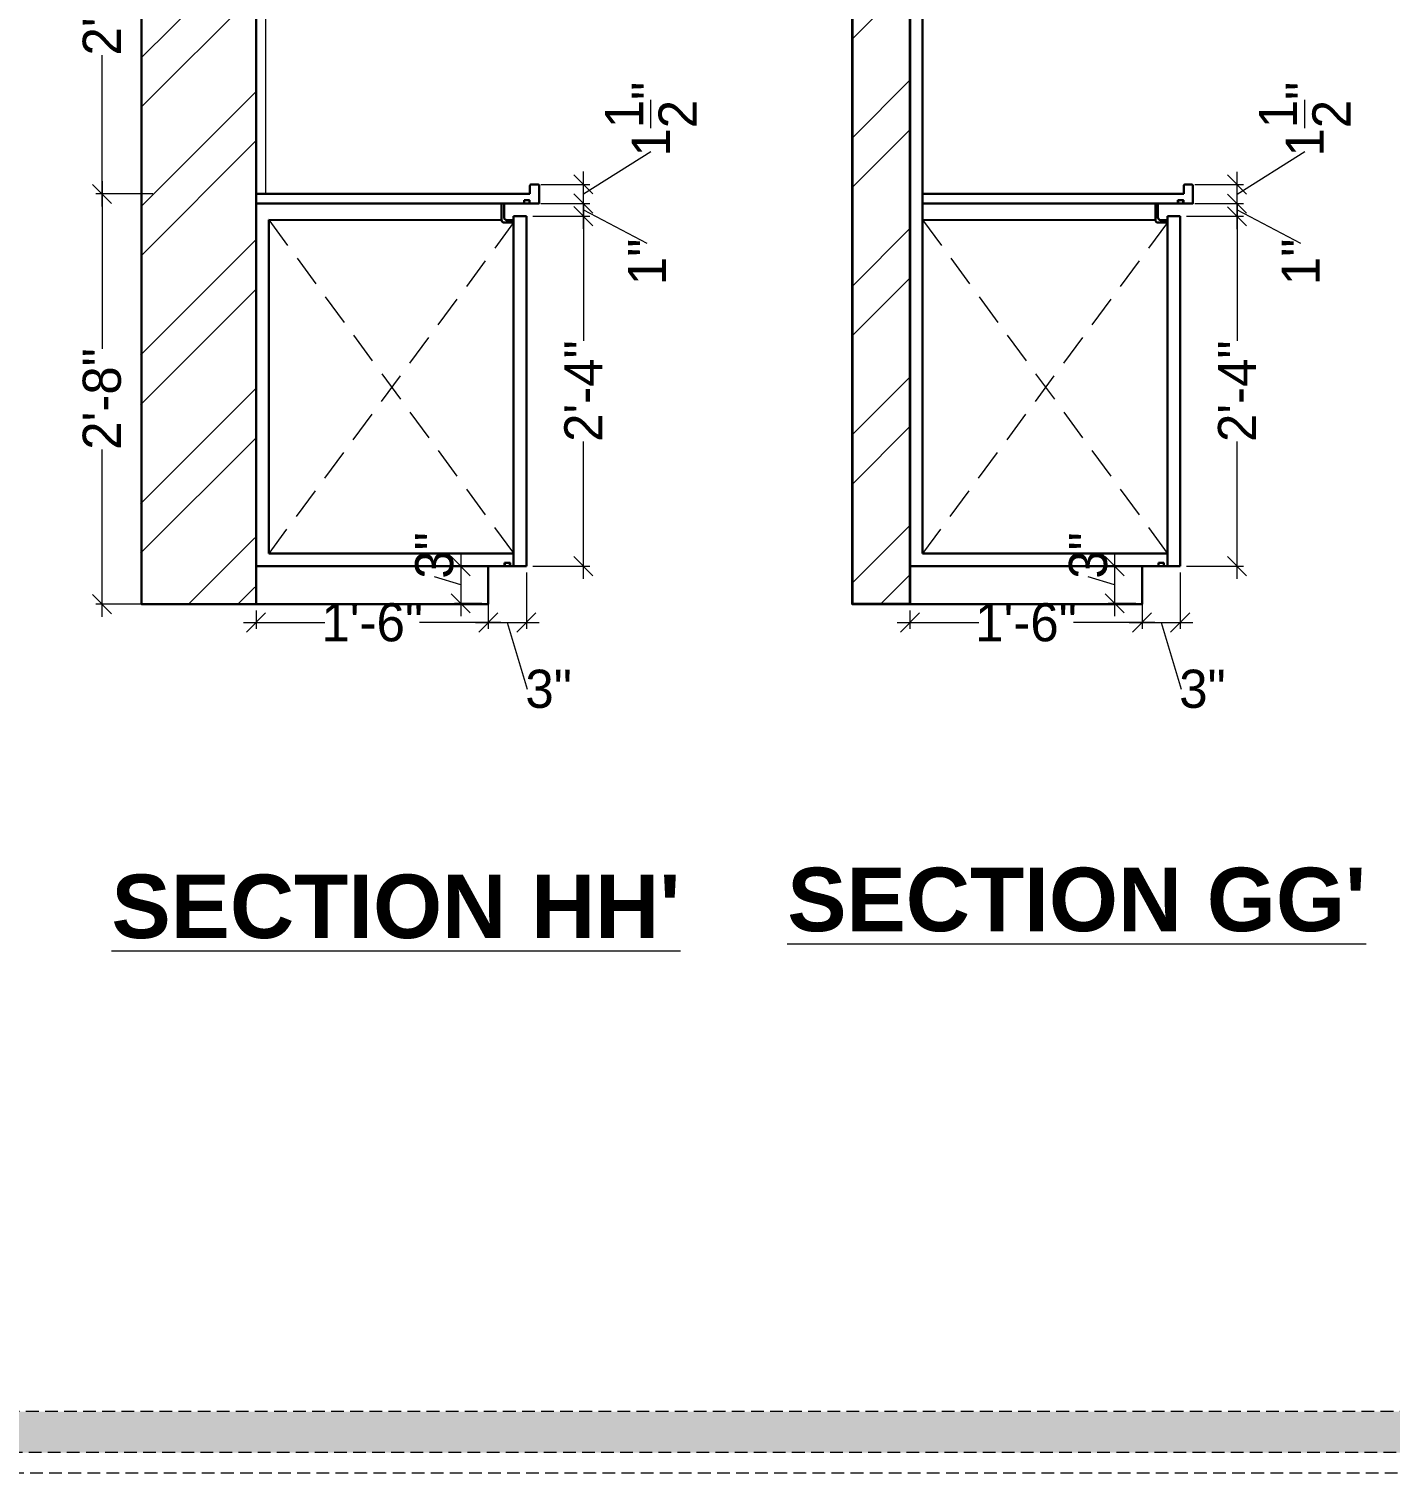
# Model space of a CAD drawing. Header units: millimetres. Extents: x 56222 to 3066687, y -650199 to -121287.
# Drawn here: x 141243.5 to 141350.6, y -185381.6 to -185268 of the extents above; entities that cross this region are included whole.
import ezdxf

# ---------------------------------------------------------------- set-up
doc = ezdxf.new("R2010")
doc.units = ezdxf.units.MM
doc.header["$MEASUREMENT"] = 0
doc.header["$PDMODE"] = 35
for name, pattern in [('DASHED', [0.75, 0.5, -0.25]), ('DASHED2', [0.375, 0.25, -0.125]), ('DASHEDX2', [1.5, 1, -0.5])]:
    doc.linetypes.add(name, pattern=pattern)
doc.layers.get('Defpoints').update_dxf_attribs({"color": 220})
for name, color, linetype, lineweight in [('DIM.', 250, 'Continuous', 13), ('Dimension', 10, 'DASHEDX2', 20), ('FIRST FLOOR ( DW_RAIL )', 7, 'Continuous', 9), ('FURNITURE', 32, 'Continuous', 9), ('furniture dimensions', 1, 'DASHED', 0), ('hatch-wall', 8, 'Continuous', 9), ('Labelling', 1, 'Continuous', 25), ('wall', 7, 'Continuous', 30), ('XX~SLAB ( BEAM )~ ( DIM )', 7, 'Continuous', 9)]:
    doc.layers.add(name, color=color, linetype=linetype, lineweight=lineweight)
doc.layers.add('hatch', color=250, linetype='Continuous', lineweight=9, transparency=0.5)
doc.styles.add('century g', font='GOTHIC.TTF')
doc.styles.get("Standard").update_dxf_attribs({"font": 'arial.ttf', "height": 6})
doc.dimstyles.new('Archana', dxfattribs={"dimtxt": 2, "dimasz": 0.75, "dimexe": 0.5, "dimexo": 0.5, "dimgap": 0, "dimtad": 0, "dimzin": 0, "dimdsep": 46, "dimlunit": 4, "dimtxsty": 'century g', "dimblk": 'OBLIQUE', "dimcen": 0, "dimdle": 1, "dimclrd": 256, "dimclre": 256, "dimclrt": 256, "dimadec": 0, "dimazin": 0, "dimtfac": 1, "dimtofl": 0, "dimtmove": 1, "dimatfit": 3, "dimfxl": 1, "dimfxlon": 1, "dimtolj": 1, "dimtzin": 0, "dimlwd": -1, "dimlwe": -1, "dimarcsym": 0})

# ---------------------------------------------------------------- blocks, each defined once
blk = doc.blocks.new('_Oblique')
at = {"layer": 'wall', "color": 0, "lineweight": -2}
blk.add_line((-0.5, -0.5), (0.5, 0.5), dxfattribs=at)
blk = doc.blocks.new('*D628')
at = {"layer": 'Defpoints', "color": 0, "linetype": 'Continuous', "lineweight": 30, "transparency": 16777216}
for p in [(141282.65, -185282.76, 0.13), (141287.13, -185282.76), (141282.65, -185310.27, 0.13)]:
    blk.add_point(p, dxfattribs=at)
at = {"layer": 'furniture dimensions', "color": 5, "linetype": 'Continuous', "transparency": 16777216}
for p, q in [((141287.13, -185281.76), (141287.13, -185292.56)), ((141283.15, -185282.76), (141287.63, -185282.76)), ((141287.13, -185311.27), (141287.13, -185300.47))]:
    blk.add_line(p, q, dxfattribs=at)
at = {"layer": 'furniture dimensions', "color": 5, "linetype": 'ByBlock', "transparency": 16777216}
blk.add_line((141283.15, -185310.27), (141287.63, -185310.27), dxfattribs=at)
at = {"layer": 'furniture dimensions', "color": 5, "linetype": 'Continuous', "transparency": 16777216, "xscale": 1.5, "yscale": 1.5, "zscale": 1.5}
for p, rotation in [((141287.13, -185282.76), 90), ((141287.13, -185310.27), 270)]:
    blk.add_blockref('_Oblique', p, dxfattribs=dict(at, rotation=rotation))
at = {"layer": 'furniture dimensions', "linetype": 'Continuous', "lineweight": 0, "transparency": 16777216, "insert": (141287.13, -185296.51), "char_height": 3, "attachment_point": 5, "rotation": 90, "style": 'century g'}
blk.add_mtext('\\A1;2\'-4"', dxfattribs=at)
blk = doc.blocks.new('*D629')
at = {"layer": 'Defpoints', "color": 0, "linetype": 'Continuous', "lineweight": 30, "transparency": 16777216}
for p in [(141283.29, -185281.76, 0.13), (141287.13, -185281.76), (141282.65, -185282.76, 0.13)]:
    blk.add_point(p, dxfattribs=at)
at = {"layer": 'furniture dimensions', "color": 5, "linetype": 'Continuous', "transparency": 16777216}
for p, q in [((141287.13, -185283.76), (141287.13, -185280.76)), ((141283.79, -185281.76), (141287.63, -185281.76)), ((141287.13, -185282.26), (141292.13, -185284.89))]:
    blk.add_line(p, q, dxfattribs=at)
at = {"layer": 'furniture dimensions', "color": 5, "linetype": 'ByBlock', "transparency": 16777216}
blk.add_line((141283.15, -185282.76), (141287.63, -185282.76), dxfattribs=at)
at = {"layer": 'furniture dimensions', "color": 5, "linetype": 'Continuous', "transparency": 16777216, "xscale": 1.5, "yscale": 1.5, "zscale": 1.5}
for p, rotation in [((141287.13, -185281.76), 90), ((141287.13, -185282.76), 270)]:
    blk.add_blockref('_Oblique', p, dxfattribs=dict(at, rotation=rotation))
at = {"layer": 'furniture dimensions', "linetype": 'Continuous', "lineweight": 0, "transparency": 16777216, "insert": (141292.13, -185286.35), "char_height": 3, "attachment_point": 5, "rotation": 90, "style": 'century g'}
blk.add_mtext('\\A1;1"', dxfattribs=at)
blk = doc.blocks.new('*D630')
at = {"layer": 'Defpoints', "color": 0, "linetype": 'Continuous', "lineweight": 30, "transparency": 16777216}
for p in [(141283.29, -185280.26, 0.13), (141287.13, -185280.26), (141283.65, -185281.76, 0.13)]:
    blk.add_point(p, dxfattribs=at)
at = {"layer": 'furniture dimensions', "color": 5, "linetype": 'Continuous', "transparency": 16777216}
for p, q in [((141287.13, -185281.01), (141292.44, -185277.68)), ((141287.13, -185282.76), (141287.13, -185279.26)), ((141283.79, -185280.26), (141287.63, -185280.26))]:
    blk.add_line(p, q, dxfattribs=at)
at = {"layer": 'furniture dimensions', "color": 5, "linetype": 'ByBlock', "transparency": 16777216}
blk.add_line((141284.15, -185281.76), (141287.63, -185281.76), dxfattribs=at)
at = {"layer": 'furniture dimensions', "color": 5, "linetype": 'Continuous', "transparency": 16777216, "xscale": 1.5, "yscale": 1.5, "zscale": 1.5}
for p, rotation in [((141287.13, -185280.26), 90), ((141287.13, -185281.76), 270)]:
    blk.add_blockref('_Oblique', p, dxfattribs=dict(at, rotation=rotation))
at = {"layer": 'furniture dimensions', "linetype": 'Continuous', "lineweight": 0, "transparency": 16777216, "insert": (141292.44, -185275.14), "char_height": 3, "attachment_point": 5, "rotation": 90, "style": 'century g'}
blk.add_mtext('\\A1;1{\\H1x;\\S1/2;}"', dxfattribs=at)
blk = doc.blocks.new('*D631')
at = {"layer": 'Defpoints', "color": 0, "linetype": 'Continuous', "lineweight": 30, "transparency": 16777216}
for p in [(141249.29, -185281.01), (141261.42, -185281.01, 0.13), (141261.4, -185313.26, 0.13)]:
    blk.add_point(p, dxfattribs=at)
at = {"layer": 'furniture dimensions', "color": 5, "linetype": 'Continuous', "transparency": 16777216}
for p, q in [((141253.29, -185281.01), (141248.79, -185281.01)), ((141249.29, -185280.01), (141249.29, -185293.18)), ((141249.29, -185314.26), (141249.29, -185301.09))]:
    blk.add_line(p, q, dxfattribs=at)
at = {"layer": 'furniture dimensions', "color": 5, "linetype": 'ByBlock', "transparency": 16777216}
blk.add_line((141253.29, -185313.26), (141248.79, -185313.26), dxfattribs=at)
at = {"layer": 'furniture dimensions', "color": 5, "linetype": 'Continuous', "transparency": 16777216, "xscale": 1.5, "yscale": 1.5, "zscale": 1.5}
for p, rotation in [((141249.29, -185281.01), 90), ((141249.29, -185313.26), 270)]:
    blk.add_blockref('_Oblique', p, dxfattribs=dict(at, rotation=rotation))
at = {"layer": 'furniture dimensions', "linetype": 'Continuous', "lineweight": 0, "transparency": 16777216, "insert": (141249.29, -185297.13), "char_height": 3, "attachment_point": 5, "rotation": 90, "style": 'century g'}
blk.add_mtext('\\A1;2\'-8"', dxfattribs=at)
blk = doc.blocks.new('*D632')
at = {"layer": 'Defpoints', "color": 0, "linetype": 'Continuous', "lineweight": 30, "transparency": 16777216}
for p in [(141249.29, -185251.26), (141261.4, -185251.26, 0.13), (141261.4, -185281.01, 0.13)]:
    blk.add_point(p, dxfattribs=at)
at = {"layer": 'furniture dimensions', "color": 5, "linetype": 'Continuous', "transparency": 16777216}
for p, q in [((141249.29, -185250.26), (141249.29, -185262.18)), ((141253.29, -185251.26), (141248.79, -185251.26)), ((141249.29, -185282.01), (141249.29, -185270.09))]:
    blk.add_line(p, q, dxfattribs=at)
at = {"layer": 'furniture dimensions', "color": 5, "linetype": 'ByBlock', "transparency": 16777216}
blk.add_line((141253.29, -185281.01), (141248.79, -185281.01), dxfattribs=at)
at = {"layer": 'furniture dimensions', "color": 5, "linetype": 'Continuous', "transparency": 16777216, "xscale": 1.5, "yscale": 1.5, "zscale": 1.5}
for p, rotation in [((141249.29, -185251.26), 90), ((141249.29, -185281.01), 270)]:
    blk.add_blockref('_Oblique', p, dxfattribs=dict(at, rotation=rotation))
at = {"layer": 'furniture dimensions', "linetype": 'Continuous', "lineweight": 0, "transparency": 16777216, "insert": (141249.29, -185266.14), "char_height": 3, "attachment_point": 5, "rotation": 90, "style": 'century g'}
blk.add_mtext('\\A1;2\'-6"', dxfattribs=at)
blk = doc.blocks.new('*D640')
at = {"layer": 'Defpoints', "color": 0, "linetype": 'Continuous', "lineweight": 30, "transparency": 16777216}
for p in [(141279.65, -185310.27, 0.13), (141282.65, -185310.26, 0.13), (141282.65, -185314.7)]:
    blk.add_point(p, dxfattribs=at)
at = {"layer": 'furniture dimensions', "color": 5, "linetype": 'ByBlock', "transparency": 16777216}
blk.add_line((141279.65, -185310.77), (141279.65, -185315.2), dxfattribs=at)
at = {"layer": 'furniture dimensions', "color": 5, "linetype": 'Continuous', "transparency": 16777216}
for p, q in [((141282.65, -185310.76), (141282.65, -185315.2)), ((141278.65, -185314.7), (141283.65, -185314.7)), ((141281.15, -185314.7), (141282.72, -185319.93))]:
    blk.add_line(p, q, dxfattribs=at)
at = {"layer": 'furniture dimensions', "color": 5, "linetype": 'Continuous', "transparency": 16777216, "xscale": 1.5, "yscale": 1.5, "zscale": 1.5, "rotation": 180}
blk.add_blockref('_Oblique', (141279.65, -185314.7), dxfattribs=at)
at = {"layer": 'furniture dimensions', "color": 5, "linetype": 'Continuous', "transparency": 16777216, "xscale": 1.5, "yscale": 1.5, "zscale": 1.5}
blk.add_blockref('_Oblique', (141282.65, -185314.7), dxfattribs=at)
at = {"layer": 'furniture dimensions', "linetype": 'Continuous', "lineweight": 0, "transparency": 16777216, "insert": (141284.4, -185319.93), "char_height": 3, "attachment_point": 5, "style": 'century g'}
blk.add_mtext('\\A1;3"', dxfattribs=at)
blk = doc.blocks.new('*D641')
at = {"layer": 'Defpoints', "color": 0, "linetype": 'Continuous', "lineweight": 30, "transparency": 16777216}
for p in [(141279.65, -185310.27, 0.13), (141277.49, -185313.2), (141279.65, -185313.2)]:
    blk.add_point(p, dxfattribs=at)
at = {"layer": 'furniture dimensions', "color": 5, "linetype": 'Continuous', "transparency": 16777216}
for p, q in [((141277.49, -185309.27), (141277.49, -185314.2)), ((141277.49, -185311.73), (141275.42, -185311.11)), ((141279.15, -185313.2), (141276.99, -185313.2))]:
    blk.add_line(p, q, dxfattribs=at)
at = {"layer": 'furniture dimensions', "color": 5, "linetype": 'ByBlock', "transparency": 16777216}
blk.add_line((141279.15, -185310.27), (141276.99, -185310.27), dxfattribs=at)
at = {"layer": 'furniture dimensions', "color": 5, "linetype": 'Continuous', "transparency": 16777216, "xscale": 1.5, "yscale": 1.5, "zscale": 1.5}
for p, rotation in [((141277.49, -185310.27), 90), ((141277.49, -185313.2), 270)]:
    blk.add_blockref('_Oblique', p, dxfattribs=dict(at, rotation=rotation))
at = {"layer": 'furniture dimensions', "linetype": 'Continuous', "lineweight": 0, "transparency": 16777216, "insert": (141275.42, -185309.43), "char_height": 3, "attachment_point": 5, "rotation": 90, "style": 'century g'}
blk.add_mtext('\\A1;3"', dxfattribs=at)
blk = doc.blocks.new('*D642')
at = {"layer": 'Defpoints', "color": 0, "linetype": 'Continuous', "lineweight": 30, "transparency": 16777216}
for p in [(141261.4, -185313.26, 0.13), (141279.65, -185313.27, 0.13), (141279.65, -185314.7)]:
    blk.add_point(p, dxfattribs=at)
at = {"layer": 'furniture dimensions', "color": 5, "linetype": 'ByBlock', "transparency": 16777216}
blk.add_line((141261.4, -185313.76), (141261.4, -185315.2), dxfattribs=at)
at = {"layer": 'furniture dimensions', "color": 5, "linetype": 'Continuous', "transparency": 16777216}
for p, q in [((141279.65, -185313.76), (141279.65, -185315.2)), ((141260.4, -185314.7), (141266.81, -185314.7)), ((141280.65, -185314.7), (141274.25, -185314.7))]:
    blk.add_line(p, q, dxfattribs=at)
at = {"layer": 'furniture dimensions', "color": 5, "linetype": 'Continuous', "transparency": 16777216, "xscale": 1.5, "yscale": 1.5, "zscale": 1.5, "rotation": 180}
blk.add_blockref('_Oblique', (141261.4, -185314.7), dxfattribs=at)
at = {"layer": 'furniture dimensions', "color": 5, "linetype": 'Continuous', "transparency": 16777216, "xscale": 1.5, "yscale": 1.5, "zscale": 1.5}
blk.add_blockref('_Oblique', (141279.65, -185314.7), dxfattribs=at)
at = {"layer": 'furniture dimensions', "linetype": 'Continuous', "lineweight": 0, "transparency": 16777216, "insert": (141270.53, -185314.7), "char_height": 3, "attachment_point": 5, "style": 'century g'}
blk.add_mtext('\\A1;1\'-6"', dxfattribs=at)
blk = doc.blocks.new('*D660')
at = {"layer": 'Defpoints', "color": 0, "linetype": 'Continuous', "lineweight": 30, "transparency": 16777216}
for p in [(141334.05, -185282.77, 0.13), (141338.52, -185282.77), (141334.05, -185310.27, 0.13)]:
    blk.add_point(p, dxfattribs=at)
at = {"layer": 'furniture dimensions', "color": 5, "linetype": 'Continuous', "transparency": 16777216}
for p, q in [((141338.52, -185281.77), (141338.52, -185292.56)), ((141334.55, -185282.77), (141339.02, -185282.77)), ((141338.52, -185311.27), (141338.52, -185300.47))]:
    blk.add_line(p, q, dxfattribs=at)
at = {"layer": 'furniture dimensions', "color": 5, "linetype": 'ByBlock', "transparency": 16777216}
blk.add_line((141334.55, -185310.27), (141339.02, -185310.27), dxfattribs=at)
at = {"layer": 'furniture dimensions', "color": 5, "linetype": 'Continuous', "transparency": 16777216, "xscale": 1.5, "yscale": 1.5, "zscale": 1.5}
for p, rotation in [((141338.52, -185282.77), 90), ((141338.52, -185310.27), 270)]:
    blk.add_blockref('_Oblique', p, dxfattribs=dict(at, rotation=rotation))
at = {"layer": 'furniture dimensions', "linetype": 'Continuous', "lineweight": 0, "transparency": 16777216, "insert": (141338.52, -185296.52), "char_height": 3, "attachment_point": 5, "rotation": 90, "style": 'century g'}
blk.add_mtext('\\A1;2\'-4"', dxfattribs=at)
blk = doc.blocks.new('*D661')
at = {"layer": 'Defpoints', "color": 0, "linetype": 'Continuous', "lineweight": 30, "transparency": 16777216}
for p in [(141334.69, -185281.77, 0.13), (141338.52, -185281.77), (141334.05, -185282.77, 0.13)]:
    blk.add_point(p, dxfattribs=at)
at = {"layer": 'furniture dimensions', "color": 5, "linetype": 'Continuous', "transparency": 16777216}
for p, q in [((141338.52, -185283.77), (141338.52, -185280.77)), ((141335.19, -185281.77), (141339.02, -185281.77)), ((141338.52, -185282.27), (141343.52, -185284.89))]:
    blk.add_line(p, q, dxfattribs=at)
at = {"layer": 'furniture dimensions', "color": 5, "linetype": 'ByBlock', "transparency": 16777216}
blk.add_line((141334.55, -185282.77), (141339.02, -185282.77), dxfattribs=at)
at = {"layer": 'furniture dimensions', "color": 5, "linetype": 'Continuous', "transparency": 16777216, "xscale": 1.5, "yscale": 1.5, "zscale": 1.5}
for p, rotation in [((141338.52, -185281.77), 90), ((141338.52, -185282.77), 270)]:
    blk.add_blockref('_Oblique', p, dxfattribs=dict(at, rotation=rotation))
at = {"layer": 'furniture dimensions', "linetype": 'Continuous', "lineweight": 0, "transparency": 16777216, "insert": (141343.52, -185286.35), "char_height": 3, "attachment_point": 5, "rotation": 90, "style": 'century g'}
blk.add_mtext('\\A1;1"', dxfattribs=at)
blk = doc.blocks.new('*D662')
at = {"layer": 'Defpoints', "color": 0, "linetype": 'Continuous', "lineweight": 30, "transparency": 16777216}
for p in [(141334.69, -185280.27, 0.13), (141338.52, -185280.27), (141335.05, -185281.77, 0.13)]:
    blk.add_point(p, dxfattribs=at)
at = {"layer": 'furniture dimensions', "color": 5, "linetype": 'Continuous', "transparency": 16777216}
for p, q in [((141338.52, -185281.02), (141343.84, -185277.68)), ((141338.52, -185282.77), (141338.52, -185279.27)), ((141335.19, -185280.27), (141339.02, -185280.27))]:
    blk.add_line(p, q, dxfattribs=at)
at = {"layer": 'furniture dimensions', "color": 5, "linetype": 'ByBlock', "transparency": 16777216}
blk.add_line((141335.55, -185281.77), (141339.02, -185281.77), dxfattribs=at)
at = {"layer": 'furniture dimensions', "color": 5, "linetype": 'Continuous', "transparency": 16777216, "xscale": 1.5, "yscale": 1.5, "zscale": 1.5}
for p, rotation in [((141338.52, -185280.27), 90), ((141338.52, -185281.77), 270)]:
    blk.add_blockref('_Oblique', p, dxfattribs=dict(at, rotation=rotation))
at = {"layer": 'furniture dimensions', "linetype": 'Continuous', "lineweight": 0, "transparency": 16777216, "insert": (141343.84, -185275.14), "char_height": 3, "attachment_point": 5, "rotation": 90, "style": 'century g'}
blk.add_mtext('\\A1;1{\\H1x;\\S1/2;}"', dxfattribs=at)
blk = doc.blocks.new('*D663')
at = {"layer": 'Defpoints', "color": 0, "linetype": 'Continuous', "lineweight": 30, "transparency": 16777216}
for p in [(141331.05, -185310.27, 0.13), (141334.05, -185310.27, 0.13), (141334.05, -185314.7)]:
    blk.add_point(p, dxfattribs=at)
at = {"layer": 'furniture dimensions', "color": 5, "linetype": 'ByBlock', "transparency": 16777216}
blk.add_line((141331.05, -185310.77), (141331.05, -185315.2), dxfattribs=at)
at = {"layer": 'furniture dimensions', "color": 5, "linetype": 'Continuous', "transparency": 16777216}
for p, q in [((141334.05, -185310.77), (141334.05, -185315.2)), ((141330.05, -185314.7), (141335.05, -185314.7)), ((141332.55, -185314.7), (141334.12, -185319.93))]:
    blk.add_line(p, q, dxfattribs=at)
at = {"layer": 'furniture dimensions', "color": 5, "linetype": 'Continuous', "transparency": 16777216, "xscale": 1.5, "yscale": 1.5, "zscale": 1.5, "rotation": 180}
blk.add_blockref('_Oblique', (141331.05, -185314.7), dxfattribs=at)
at = {"layer": 'furniture dimensions', "color": 5, "linetype": 'Continuous', "transparency": 16777216, "xscale": 1.5, "yscale": 1.5, "zscale": 1.5}
blk.add_blockref('_Oblique', (141334.05, -185314.7), dxfattribs=at)
at = {"layer": 'furniture dimensions', "linetype": 'Continuous', "lineweight": 0, "transparency": 16777216, "insert": (141335.8, -185319.93), "char_height": 3, "attachment_point": 5, "style": 'century g'}
blk.add_mtext('\\A1;3"', dxfattribs=at)
blk = doc.blocks.new('*D664')
at = {"layer": 'Defpoints', "color": 0, "linetype": 'Continuous', "lineweight": 30, "transparency": 16777216}
for p in [(141331.05, -185310.27, 0.13), (141328.89, -185313.2), (141331.05, -185313.2)]:
    blk.add_point(p, dxfattribs=at)
at = {"layer": 'furniture dimensions', "color": 5, "linetype": 'Continuous', "transparency": 16777216}
for p, q in [((141328.89, -185309.27), (141328.89, -185314.2)), ((141328.89, -185311.73), (141326.82, -185311.11)), ((141330.55, -185313.2), (141328.39, -185313.2))]:
    blk.add_line(p, q, dxfattribs=at)
at = {"layer": 'furniture dimensions', "color": 5, "linetype": 'ByBlock', "transparency": 16777216}
blk.add_line((141330.55, -185310.27), (141328.39, -185310.27), dxfattribs=at)
at = {"layer": 'furniture dimensions', "color": 5, "linetype": 'Continuous', "transparency": 16777216, "xscale": 1.5, "yscale": 1.5, "zscale": 1.5}
for p, rotation in [((141328.89, -185310.27), 90), ((141328.89, -185313.2), 270)]:
    blk.add_blockref('_Oblique', p, dxfattribs=dict(at, rotation=rotation))
at = {"layer": 'furniture dimensions', "linetype": 'Continuous', "lineweight": 0, "transparency": 16777216, "insert": (141326.82, -185309.43), "char_height": 3, "attachment_point": 5, "rotation": 90, "style": 'century g'}
blk.add_mtext('\\A1;3"', dxfattribs=at)
blk = doc.blocks.new('*D665')
at = {"layer": 'Defpoints', "color": 0, "linetype": 'Continuous', "lineweight": 30, "transparency": 16777216}
for p in [(141312.8, -185313.27, 0.13), (141331.05, -185313.27, 0.13), (141331.05, -185314.7)]:
    blk.add_point(p, dxfattribs=at)
at = {"layer": 'furniture dimensions', "color": 5, "linetype": 'ByBlock', "transparency": 16777216}
blk.add_line((141312.8, -185313.76), (141312.8, -185315.2), dxfattribs=at)
at = {"layer": 'furniture dimensions', "color": 5, "linetype": 'Continuous', "transparency": 16777216}
for p, q in [((141331.05, -185313.77), (141331.05, -185315.2)), ((141311.8, -185314.7), (141318.21, -185314.7)), ((141332.05, -185314.7), (141325.65, -185314.7))]:
    blk.add_line(p, q, dxfattribs=at)
at = {"layer": 'furniture dimensions', "color": 5, "linetype": 'Continuous', "transparency": 16777216, "xscale": 1.5, "yscale": 1.5, "zscale": 1.5, "rotation": 180}
blk.add_blockref('_Oblique', (141312.8, -185314.7), dxfattribs=at)
at = {"layer": 'furniture dimensions', "color": 5, "linetype": 'Continuous', "transparency": 16777216, "xscale": 1.5, "yscale": 1.5, "zscale": 1.5}
blk.add_blockref('_Oblique', (141331.05, -185314.7), dxfattribs=at)
at = {"layer": 'furniture dimensions', "linetype": 'Continuous', "lineweight": 0, "transparency": 16777216, "insert": (141321.93, -185314.7), "char_height": 3, "attachment_point": 5, "style": 'century g'}
blk.add_mtext('\\A1;1\'-6"', dxfattribs=at)

msp = doc.modelspace()

# ---------------------------------------------------------------- hatches: boundary and pattern name
at = {"layer": 'Dimension', "true_color": 0xd39e00}
h = msp.add_hatch(color=42, dxfattribs=at)
h.paths.add_polyline_path([(140965.54, -185056.88), (140965.54, -185379.95), (141424.53, -185379.95), (141424.53, -185056.88)])
h.paths.add_polyline_path([(140968.76, -185060.1), (141421.31, -185060.1), (141421.31, -185376.73), (140968.76, -185376.73)], flags=16)
at = {"layer": 'hatch-wall', "lineweight": 0}
h = msp.add_hatch(dxfattribs=at)
h.set_pattern_fill('ANSI32', color=256, scale=22)
h.set_pattern_definition([(45, (1129.247, -553.528), (-5.83363094, 5.83363094), []), (45, (1133.136, -553.528), (-5.83363094, 5.83363094), [])])
h.paths.add_polyline_path([(141261.4, -185202.26), (141252.4, -185202.26), (141252.31, -185313.26), (141261.31, -185313.26)])
at = {"layer": 'hatch-wall'}
h = msp.add_hatch(dxfattribs=at)
h.set_pattern_fill('ANSI32', color=256, scale=22)
h.set_pattern_definition([(45, (13091.47, -202129.3865), (-5.83363094, 5.83363094), []), (45, (13095.359, -202129.3865), (-5.83363094, 5.83363094), [])])
h.paths.add_polyline_path([(141312.8, -185202.26), (141308.28, -185202.26), (141308.28, -185313.26), (141312.8, -185313.26)])

# ---------------------------------------------------------------- linework, layer by layer
at = {"layer": 'Dimension', "color": 42, "true_color": 0xd39e00, "elevation": 0.13}
for points in [[(140963.93, -185055.27), (141426.14, -185055.27), (141426.14, -185381.56), (140963.93, -185381.56)], [(140965.54, -185056.88), (141424.53, -185056.88), (141424.53, -185379.95), (140965.54, -185379.95)], [(140968.76, -185060.1), (141421.31, -185060.1), (141421.31, -185376.73), (140968.76, -185376.73)]]:
    msp.add_lwpolyline(points, close=True, dxfattribs=at)
at = {"layer": 'FIRST FLOOR ( DW_RAIL )', "lineweight": 0}
for p, q in [((141281.65, -185310.27, 0.13), (141282.65, -185310.26, 0.13)), ((141333.05, -185310.27, 0.13), (141334.05, -185310.26, 0.13))]:
    msp.add_line(p, q, dxfattribs=at)
at = {"layer": 'FURNITURE', "lineweight": 30}
for p, q in [((141312.8, -185206.26, 0.13), (141312.8, -185313.26, 0.13)), ((141313.8, -185309.26, 0.13), (141313.8, -185228.76, 0.13)), ((141282.47, -185281.5, 0.13), (141282.9, -185281.5, 0.13)), ((141282.47, -185281.5, 0.13), (141282.47, -185281.76, 0.13)), ((141282.9, -185281.5, 0.13), (141282.9, -185281.76, 0.13)), ((141333.87, -185281.5, 0.13), (141334.3, -185281.5, 0.13)), ((141333.87, -185281.5, 0.13), (141333.87, -185281.76, 0.13)), ((141334.3, -185281.5, 0.13), (141334.3, -185281.76, 0.13)), ((141280.7, -185283.06, 0.13), (141262.4, -185283.05, 0.13)), ((141332.1, -185283.06, 0.13), (141313.8, -185283.05, 0.13)), ((141280.94, -185310, 0.13), (141281.37, -185310, 0.13)), ((141280.94, -185310, 0.13), (141280.94, -185310.27, 0.13)), ((141281.37, -185310, 0.13), (141281.37, -185310.27, 0.13)), ((141332.34, -185310, 0.13), (141332.77, -185310, 0.13)), ((141332.34, -185310, 0.13), (141332.34, -185310.27, 0.13)), ((141332.77, -185310, 0.13), (141332.77, -185310.27, 0.13))]:
    msp.add_line(p, q, dxfattribs=at)
at = {"layer": 'FURNITURE'}
msp.add_line((141312.8, -185211.25, 0.13), (141312.8, -185313.26, 0.13), dxfattribs=at)
at = {"layer": 'FURNITURE', "lineweight": 30, "ltscale": 0.4}
for p, q in [((141282.93, -185281.01, 0.13), (141261.4, -185281.01, 0.13)), ((141283.03, -185280.26, 0.13), (141283.55, -185280.26, 0.13)), ((141283.65, -185280.36, 0.13), (141283.65, -185281.76, 0.13)), ((141334.33, -185281.01, 0.13), (141313.8, -185281.01, 0.13)), ((141334.43, -185280.26, 0.13), (141334.95, -185280.26, 0.13)), ((141335.05, -185280.36, 0.13), (141335.05, -185281.76, 0.13)), ((141283.65, -185281.76, 0.13), (141261.4, -185281.76, 0.13)), ((141261.4, -185281.76, 0.13), (141261.4, -185313.26, 0.13)), ((141312.8, -185281.76, 0.13), (141312.8, -185313.26, 0.13)), ((141335.05, -185281.76, 0.13), (141313.8, -185281.76, 0.13)), ((141262.4, -185283.05, 0.13), (141262.4, -185309.27, 0.13)), ((141281.65, -185310.26, 0.13), (141281.65, -185282.76, 0.13)), ((141281.65, -185282.76, 0.13), (141282.65, -185282.76, 0.13)), ((141282.65, -185310.26, 0.13), (141282.65, -185282.76, 0.13)), ((141313.8, -185283.05, 0.13), (141313.8, -185309.27, 0.13)), ((141333.05, -185310.26, 0.13), (141333.05, -185282.76, 0.13)), ((141333.05, -185282.76, 0.13), (141334.05, -185282.76, 0.13)), ((141334.05, -185310.26, 0.13), (141334.05, -185282.76, 0.13)), ((141281.65, -185309.27, 0.13), (141262.4, -185309.27, 0.13)), ((141333.05, -185309.27, 0.13), (141313.8, -185309.27, 0.13)), ((141262.4, -185310.26, 0.13), (141261.4, -185310.26, 0.13)), ((141282.65, -185310.27, 0.13), (141261.4, -185310.27, 0.13)), ((141262.4, -185310.26, 0.13), (141262.4, -185310.27, 0.13)), ((141279.65, -185310.27, 0.13), (141279.65, -185313.27, 0.13)), ((141313.8, -185310.26, 0.13), (141312.8, -185310.26, 0.13)), ((141334.05, -185310.27, 0.13), (141312.8, -185310.27, 0.13)), ((141313.8, -185310.26, 0.13), (141313.8, -185310.27, 0.13)), ((141331.05, -185310.26, 0.13), (141331.05, -185313.26, 0.13)), ((141279.65, -185313.27, 0.13), (141261.4, -185313.26, 0.13)), ((141331.05, -185313.26, 0.13), (141312.8, -185313.26, 0.13))]:
    msp.add_line(p, q, dxfattribs=at)
at = {"layer": 'FURNITURE', "lineweight": 0}
for p, q in [((141282.93, -185281.01, 0.13), (141261.4, -185281.01, 0.13)), ((141283.65, -185281.01, 0.13), (141283.65, -185281.01, 0.13)), ((141334.33, -185281.01, 0.13), (141313.8, -185281.01, 0.13)), ((141335.05, -185281.01, 0.13), (141335.05, -185281.01, 0.13)), ((141280.7, -185283.06, 0.13), (141262.4, -185283.05, 0.13)), ((141332.1, -185283.06, 0.13), (141313.8, -185283.05, 0.13))]:
    msp.add_line(p, q, dxfattribs=at)
at = {"layer": 'FURNITURE', "lineweight": 30, "ltscale": 0.4, "elevation": 0.13}
for points in [[(141282.93, -185281.01), (141282.93, -185280.36, -0.414214), (141283.03, -185280.26), (141283.55, -185280.26, -0.414214), (141283.65, -185280.36), (141283.65, -185281.76), (141282.93, -185281.76)], [(141334.33, -185281.01), (141334.33, -185280.36, -0.414214), (141334.43, -185280.26), (141334.95, -185280.26, -0.414214), (141335.05, -185280.36), (141335.05, -185281.76), (141334.33, -185281.76)]]:
    msp.add_lwpolyline(points, format="xyb", dxfattribs=at)
for points in [[(141281.65, -185283.06), (141281.1, -185283.06, -0.414214), (141280.9, -185282.86), (141280.9, -185281.76), (141280.7, -185281.76), (141280.7, -185283.06, 0.414214), (141280.9, -185283.26), (141281.65, -185283.26)], [(141333.05, -185283.06), (141332.5, -185283.06, -0.414214), (141332.3, -185282.86), (141332.3, -185281.76), (141332.1, -185281.76), (141332.1, -185283.06, 0.414214), (141332.3, -185283.26), (141333.05, -185283.26)]]:
    msp.add_lwpolyline(points, format="xyb", close=True, dxfattribs=at)
at = {"layer": 'FURNITURE', "color": 3, "lineweight": 30, "elevation": 0.13}
for points in [[(141282.48, -185281.51), (141282.89, -185281.51), (141282.89, -185281.76), (141282.48, -185281.76)], [(141333.88, -185281.51), (141334.29, -185281.51), (141334.29, -185281.76), (141333.88, -185281.76)], [(141280.95, -185310.01), (141281.36, -185310.01), (141281.36, -185310.27), (141280.95, -185310.27)], [(141332.35, -185310.01), (141332.76, -185310.01), (141332.76, -185310.27), (141332.35, -185310.27)]]:
    msp.add_lwpolyline(points, close=True, dxfattribs=at)
at = {"layer": 'hatch', "lineweight": 35, "transparency": 33554687, "elevation": 0.13}
msp.add_lwpolyline([(141312.8, -185313.26), (141308.28, -185313.26), (141308.28, -185202.26), (141312.8, -185202.26)], close=True, dxfattribs=at)
at = {"layer": 'Labelling', "color": 251, "linetype": 'DASHED2', "lineweight": 0, "ltscale": 10, "true_color": 0x636466}
for p, q in [((141262.4, -185283.05, 0.13), (141281.65, -185309.27, 0.13)), ((141281.65, -185283.26, 0.13), (141262.4, -185309.27, 0.13)), ((141313.8, -185283.05, 0.13), (141333.05, -185309.27, 0.13)), ((141333.05, -185283.26, 0.13), (141313.8, -185309.27, 0.13))]:
    msp.add_line(p, q, dxfattribs=at)
at = {"layer": 'XX~SLAB ( BEAM )~ ( DIM )', "color": 242, "lineweight": 15, "true_color": 0xcd2027}
for p, q in [((141261.4, -185249.3, 0.13), (141261.4, -185281.76, 0.13)), ((141262.15, -185251.26, 0.13), (141262.15, -185281.01, 0.13))]:
    msp.add_line(p, q, dxfattribs=at)
at = {"layer": 'XX~SLAB ( BEAM )~ ( DIM )', "lineweight": 30, "elevation": 0.13}
msp.add_lwpolyline([(141261.4, -185313.26), (141252.4, -185313.26), (141252.4, -185202.26), (141261.4, -185202.26)], close=True, dxfattribs=at)

# ---------------------------------------------------------------- texts
at = {"layer": 'DIM.', "color": 1, "char_height": 5, "attachment_point": 1}
for s, heights, insert in [("{\\fArial|b1|i0|c0|p34;\\LSECTION HH'}", [6.09], (141250.03, -185334.51, 0.13)), ("{\\fArial|b1|i0|c0|p34;\\LSECTION GG'}", [0], (141303.16, -185333.97, 0.13))]:
    msp.add_mtext_dynamic_manual_height_columns(s, width=111.5588, gutter_width=1, heights=heights, dxfattribs=dict(at, insert=insert))

# ---------------------------------------------------------------- dimensions: what is measured, and where the dimension line sits
at = {"layer": 'furniture dimensions', "color": 5, "linetype": 'Continuous', "lineweight": 0}
for base, p1, p2, picture, middle in [((141249.29, -185251.26), (141261.4, -185281.01, 0.13), (141261.4, -185251.26, 0.13), '*D632', (141249.29, -185266.14)), ((141249.29, -185281.01), (141261.4, -185313.26, 0.13), (141261.42, -185281.01, 0.13), '*D631', (141249.29, -185297.13)), ((141287.13, -185282.76), (141282.65, -185310.27, 0.13), (141282.65, -185282.76, 0.13), '*D628', (141287.13, -185296.51)), ((141338.5239, -185282.7652), (141334.0529, -185310.2662, 0.1293), (141334.0537, -185282.7652, 0.1293), '*D660', (141338.5239, -185296.5157)), ((141277.49, -185313.2), (141279.65, -185310.27, 0.13), (141279.65, -185313.2), '*D641', (141275.42, -185311.11)), ((141328.89, -185313.2), (141331.05, -185310.27, 0.13), (141331.05, -185313.2), '*D664', (141326.82, -185311.11))]:
    dim = msp.add_linear_dim(base=base, p1=p1, p2=p2, angle=90, dimstyle='Archana', override={"dimtxt": 3, "dimasz": 1.5, "dimdec": 0, "dimclrd": 5, "dimclre": 5, "dimfxl": 4}, dxfattribs=at)
    dim.commit()
    dim.dimension.update_dxf_attribs({"geometry": picture, "text_midpoint": middle})
for base, p1, p2, override, picture, middle in [((141287.13, -185280.26), (141283.65, -185281.76, 0.13), (141283.29, -185280.26, 0.13), {"dimtxt": 3, "dimasz": 1.5, "dimdec": 1, "dimclrd": 5, "dimclre": 5, "dimfxl": 4}, '*D630', (141292.44, -185277.68)), ((141338.52, -185280.27), (141335.05, -185281.77, 0.13), (141334.69, -185280.27, 0.13), {"dimtxt": 3, "dimasz": 1.5, "dimdec": 1, "dimclrd": 5, "dimclre": 5, "dimfxl": 4}, '*D662', (141343.84, -185277.68)), ((141287.13, -185281.76), (141282.65, -185282.76, 0.13), (141283.29, -185281.76, 0.13), {"dimtxt": 3, "dimasz": 1.5, "dimdec": 0, "dimclrd": 5, "dimclre": 5, "dimfxl": 4}, '*D629', (141292.13, -185284.89)), ((141338.52, -185281.77), (141334.05, -185282.77, 0.13), (141334.69, -185281.77, 0.13), {"dimtxt": 3, "dimasz": 1.5, "dimdec": 0, "dimclrd": 5, "dimclre": 5, "dimfxl": 4}, '*D661', (141343.52, -185284.89))]:
    dim = msp.add_linear_dim(base=base, p1=p1, p2=p2, angle=90, dimstyle='Archana', override=override, dxfattribs=at)
    dim.commit()
    dim.dimension.update_dxf_attribs({"geometry": picture, "text_midpoint": middle, "dimtype": 160})
for base, p1, p2, picture, middle in [((141282.65, -185314.7), (141279.65, -185310.27, 0.13), (141282.65, -185310.26, 0.13), '*D640', (141282.72, -185319.93)), ((141334.05, -185314.7), (141331.05, -185310.27, 0.13), (141334.05, -185310.27, 0.13), '*D663', (141334.12, -185319.93)), ((141279.65, -185314.7), (141261.4, -185313.26, 0.13), (141279.65, -185313.27, 0.13), '*D642', (141270.53, -185314.7)), ((141331.05, -185314.7), (141312.8, -185313.27, 0.13), (141331.05, -185313.27, 0.13), '*D665', (141321.93, -185314.7))]:
    dim = msp.add_linear_dim(base=base, p1=p1, p2=p2, dimstyle='Archana', override={"dimtxt": 3, "dimasz": 1.5, "dimdec": 0, "dimclrd": 5, "dimclre": 5, "dimfxl": 4}, dxfattribs=at)
    dim.commit()
    dim.dimension.update_dxf_attribs({"geometry": picture, "text_midpoint": middle})

doc.saveas('drawing.dxf')
